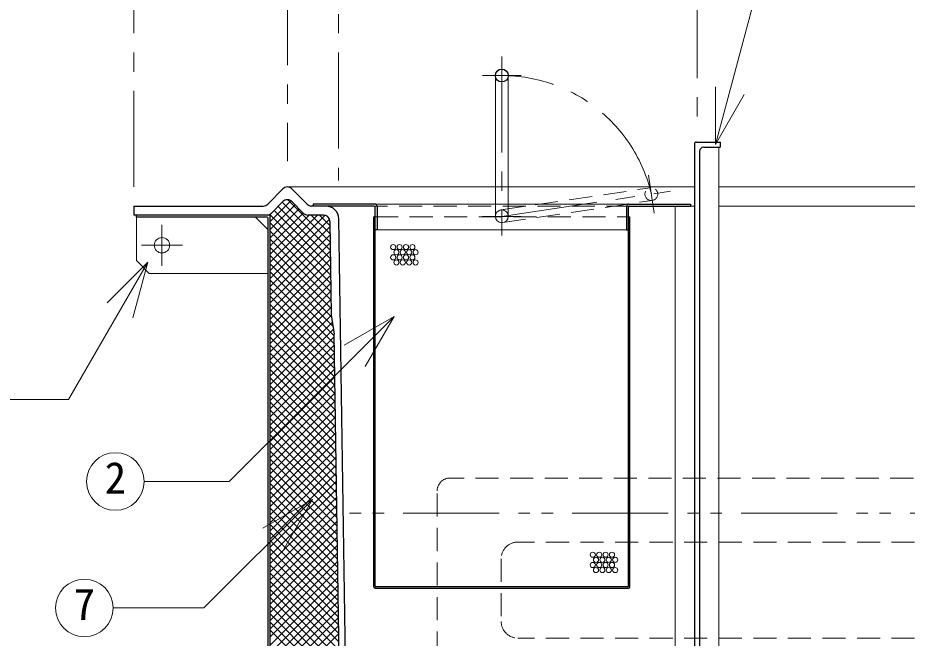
# Model space of a CAD drawing. Units: millimetres at full size, sheet at 1:15; details may follow other scales. Extents: x -3151 to 2924, y -2106 to 2109.
# Drawn here: x -2634 to -1939, y -936 to -451 of the extents above; entities that cross this region are included whole.
import ezdxf
from ezdxf.enums import TextEntityAlignment as Align

# ---------------------------------------------------------------- set-up
doc = ezdxf.new("R2010")
doc.units = ezdxf.units.MM
doc.header["$LTSCALE"] = 15
for name, pattern in [('CHAIN1', [8, 5, -1, 1, -1]), ('DASHED1', [1.8, 1.2, -0.6]), ('DOUBLE_CHAIN1', [8.8, 5, -1, 0.6, -0.6, 0.6, -1])]:
    doc.linetypes.add(name, pattern=pattern)
doc.layers.add('0-0____1', color=7, linetype='Continuous', lineweight=9)
doc.layers.add('0-E_寸法', color=4, linetype='Continuous', lineweight=9)
doc.styles.add('ＭＳ ゴシック', font='')
doc.styles.get('ＭＳ ゴシック').set_extended_font_data('MS Gothic')

msp = doc.modelspace()

# ---------------------------------------------------------------- linework, layer by layer
at = {"layer": '0-0____1', "color": 4, "linetype": 'CHAIN1'}
for p, q in [((-2543.4, -583.33), (-2543.4, 11.67)), ((-2423.4, -53.33), (-2423.4, -563.33)), ((-2383.4, -118.33), (-2383.4, -578.33)), ((-2103.4, -183.33), (-2103.4, -528.33)), ((-2255.9, -481.33), (-2255.9, -621.33)), ((-2270.9, -496.33), (-2240.9, -496.33)), ((-2141.28, -574.11), (-2136.86, -603.78)), ((-2255.9, -606.33), (-2124.23, -586.74)), ((-2270.9, -606.33), (-2240.9, -606.33)), ((-2521.4, -644.93), (-2521.4, -612.93)), ((-2505.4, -628.93), (-2537.4, -628.93))]:
    msp.add_line(p, q, dxfattribs=at)
at = {"layer": '0-0____1', "lineweight": 18}
for p, q in [((-2260.9, -496.33), (-2260.9, -606.33)), ((-2250.9, -496.33), (-2250.9, -606.33)), ((-2088.96, -550.17), (-2088.96, -505.17)), ((-2088.96, -550.17), (-2066.46, -511.19)), ((-2086.4, -988.33), (-2086.4, -552.33)), ((-2541.4, -640.93), (-2541.4, -606.93)), ((-2438.4, -616.93), (-2448.4, -606.93)), ((-2532.47, -642.15), (-2594.38, -749.38)), ((-2532.47, -642.15), (-2564.29, -673.97)), ((-2532.47, -642.15), (-2544.12, -685.61)), ((-2340.08, -684.59), (-2469.01, -813.52)), ((-2340.08, -684.59), (-2379.05, -707.09)), ((-2340.08, -684.59), (-2362.58, -723.56)), ((-2642.76, -749.38), (-2594.38, -749.38)), ((-2535.28, -813.52), (-2469.01, -813.52)), ((-2403.74, -827.47), (-2488.6, -912.33)), ((-2403.74, -827.47), (-2442.71, -849.97)), ((-2403.74, -827.47), (-2426.24, -866.44)), ((-2559.55, -912.33), (-2488.6, -912.33))]:
    msp.add_line(p, q, dxfattribs=at)
at = {"layer": '0-0____1', "color": 5, "lineweight": 25}
for p, q in [((-2103.9, -548.33), (-2085.4, -548.33)), ((-2085.4, -548.33), (-2085.4, -552.33)), ((-2105.4, -549.83), (-2105.4, -1070.83)), ((-2101.4, -555.33), (-2101.4, -1065.33)), ((-2098.4, -552.33), (-2085.4, -552.33)), ((-2438.72, -596.82), (-2426.98, -584.83)), ((-2408.09, -596.82), (-2419.83, -584.83)), ((-2435.78, -603.82), (-2426.98, -594.83)), ((-2411.03, -603.82), (-2419.83, -594.83)), ((-2403.4, -596.83), (-2403.4, -598.33)), ((-2354.9, -596.83), (-2403.4, -596.83)), ((-2156.9, -596.83), (-2108.4, -596.83)), ((-2108.4, -596.83), (-2108.4, -598.33)), ((-2543.4, -598.33), (-2543.4, -605.33)), ((-2543.4, -598.33), (-2442.29, -598.33)), ((-2355.65, -598.33), (-2404.51, -598.33)), ((-2354.9, -895.33), (-2354.9, -599.08)), ((-2158.4, -598.33), (-2158.4, -616.83)), ((-2156.9, -895.33), (-2156.9, -599.08)), ((-2156.15, -598.33), (-2108.4, -598.33)), ((-2438.4, -605.33), (-2543.4, -605.33)), ((-2541.4, -606.93), (-2541.4, -605.33)), ((-2439.2, -606.93), (-2541.4, -606.93)), ((-2438.4, -1307.53), (-2438.4, -607.73)), ((-2436.8, -1305.93), (-2436.8, -606.93)), ((-2395.22, -605.33), (-2407.46, -605.33)), ((-2373.86, -1218.79), (-2383.25, -608.17)), ((-2354.9, -606.83), (-2355.9, -606.83)), ((-2355.9, -895.83), (-2355.9, -606.83)), ((-2156.9, -606.83), (-2155.9, -606.83)), ((-2155.9, -895.83), (-2155.9, -606.83)), ((-2158.4, -616.83), (-2156.9, -616.83)), ((-2378.78, -1223.79), (-2386.87, -698.33)), ((-2157.4, -895.83), (-2354.4, -895.83)), ((-2354.9, -896.83), (-2156.9, -896.83))]:
    msp.add_line(p, q, dxfattribs=at)
at = {"layer": '0-0____1', "color": 4}
for p, q in [((-2423.4, -583.33), (-2260.9, -583.33)), ((-2250.9, -583.33), (-2105.4, -583.33)), ((-2086.4, -583.33), (-1825.4, -583.33)), ((-2354.9, -596.83), (-2260.9, -596.83)), ((-2156.9, -596.83), (-2250.9, -596.83)), ((-2120.4, -1053.33), (-2120.4, -598.33)), ((-2108.4, -598.33), (-2105.4, -598.33)), ((-2086.4, -598.33), (-1825.4, -598.33)), ((-2158.4, -616.83), (-2353.4, -616.83))]:
    msp.add_line(p, q, dxfattribs=at)
at = {"layer": '0-0____1', "color": 4, "linetype": 'DASHED1'}
for p, q in [((-2260.9, -583.33), (-2250.9, -583.33)), ((-2256.64, -601.38), (-2139.8, -584)), ((-2260.9, -596.83), (-2250.9, -596.83)), ((-2255.17, -611.27), (-2138.33, -593.89)), ((-2156.15, -598.33), (-2355.65, -598.33)), ((-2354.9, -606.83), (-2156.9, -606.83)), ((-1070.4, -810.83), (-2296.4, -810.83)), ((-2306.4, -975.83), (-2306.4, -820.83)), ((-1123.4, -860.83), (-2243.4, -860.83)), ((-2256.4, -873.83), (-2256.4, -922.83)), ((-1123.4, -935.83), (-2243.4, -935.83))]:
    msp.add_line(p, q, dxfattribs=at)
at = {"layer": '0-0____1', "color": 4, "linetype": 'DOUBLE_CHAIN1'}
msp.add_line((-1201.9, -838.33), (-2375.4, -838.33), dxfattribs=at)
at = {"layer": '0-0____1', "lineweight": 18}
for points in [[(-2088.96, -550.17), (-2044.36, -383.69), (-1985.41, -383.69)], [(-2541.4, -640.93), (-2531.4, -650.93), (-2438.4, -650.93)]]:
    msp.add_lwpolyline(points, dxfattribs=at)
at = {"layer": '0-0____1', "color": 5, "lineweight": 25}
for points in [[(-2353.4, -598.33), (-2353.4, -616.83), (-2354.9, -616.83)], [(-2390.22, -610.25), (-2389.1, -683.33), (-2386.87, -698.33)]]:
    msp.add_lwpolyline(points, dxfattribs=at)
msp.add_circle((-2255.9, -496.33), 5, dxfattribs=at)
at = {"layer": '0-0____1', "color": 4, "linetype": 'DASHED1'}
msp.add_circle((-2139.07, -588.95), 5, dxfattribs=at)
at = {"layer": '0-0____1', "lineweight": 18}
for centre, radius in [((-2521.4, -628.93), 6), ((-2557.78, -813.52), 22.5), ((-2582.05, -912.33), 22.5)]:
    msp.add_circle(centre, radius, dxfattribs=at)
at = {"layer": '0-0____1', "color": 4}
for centre in [(-2340.77, -630.37), (-2335.77, -630.37), (-2330.77, -630.37), (-2325.77, -630.37), (-2340.77, -638.37), (-2338.27, -634.37), (-2335.77, -638.37), (-2333.27, -634.37), (-2330.77, -638.37), (-2328.27, -634.37), (-2325.77, -638.37), (-2323.27, -634.37), (-2338.27, -642.37), (-2333.27, -642.37), (-2328.27, -642.37), (-2323.27, -642.37), (-2184.83, -870.74), (-2182.33, -874.74), (-2179.83, -870.74), (-2177.33, -874.74), (-2174.83, -870.74), (-2172.33, -874.74), (-2169.83, -870.74), (-2167.33, -874.74), (-2184.83, -878.74), (-2182.33, -882.74), (-2179.83, -878.74), (-2177.33, -882.74), (-2174.83, -878.74), (-2172.33, -882.74), (-2169.83, -878.74), (-2167.33, -882.74)]:
    msp.add_circle(centre, 2, dxfattribs=at)
at = {"layer": '0-0____1', "color": 4, "linetype": 'CHAIN1'}
msp.add_arc((-2255.9, -616.33), 120, 13.18926, 90, dxfattribs=at)
at = {"layer": '0-0____1', "color": 5, "lineweight": 25}
for centre, radius, start, end in [((-2103.9, -549.83), 1.5, 90, 180), ((-2098.4, -555.33), 3, 90, 180), ((-2423.4, -588.33), 5, 44.3947, 135.6053), ((-2442.29, -593.33), 5, 270, 315.6053), ((-2423.4, -598.33), 5, 44.3947, 135.6053), ((-2404.51, -593.33), 5, 224.3947, 270), ((-2354.9, -598.33), 1.5, 0, 90), ((-2156.9, -598.33), 1.5, 90, 180), ((-2439.35, -600.33), 5, 270, 315.6053), ((-2407.46, -600.33), 5, 224.3947, 270), ((-2393.25, -608.33), 10, 0.8814, 90), ((-2355.65, -599.08), 0.75, 0, 90), ((-2156.15, -599.08), 0.75, 90, 180), ((-2439.2, -607.73), 0.8, 0, 90), ((-2438.4, -606.93), 1.6, 0, 90), ((-2395.22, -610.33), 5, 0.8814, 90), ((-2354.9, -895.83), 1, 180, 270), ((-2354.4, -895.33), 0.5, 180, 270), ((-2157.4, -895.33), 0.5, 270, 0), ((-2156.9, -895.83), 1, 270, 0)]:
    msp.add_arc(centre, radius, start, end, dxfattribs=at)
at = {"layer": '0-0____1', "color": 4, "linetype": 'DASHED1'}
for centre, radius, start, end in [((-2255.9, -606.33), 5, 0, 180), ((-2296.4, -820.83), 10, 90, 180), ((-2243.4, -873.83), 13, 90, 180), ((-2243.4, -922.83), 13, 180, 270)]:
    msp.add_arc(centre, radius, start, end, dxfattribs=at)
at = {"layer": '0-0____1', "lineweight": 18}
msp.add_arc((-2255.9, -606.33), 5, 180, 0, dxfattribs=at)
at = {"layer": '0-E_寸法'}
for p, q in [((-2436.8, -610.35), (-2420.63, -594.17)), ((-2436.8, -616.71), (-2417.4, -597.31)), ((-2427.51, -595.37), (-2389.87, -633.01)), ((-2423.18, -593.34), (-2389.97, -626.55)), ((-2436.8, -623.07), (-2414.26, -600.53)), ((-2436.8, -629.44), (-2411.11, -603.74)), ((-2433.8, -601.81), (-2389.67, -645.94)), ((-2430.65, -598.59), (-2389.77, -639.47)), ((-2438.16, -605.34), (-2437.94, -605.12)), ((-2437.16, -604.82), (-2389.57, -652.4)), ((-2436.8, -642.17), (-2399.96, -605.33)), ((-2436.8, -635.8), (-2406.33, -605.33)), ((-2436.8, -648.53), (-2393.8, -605.53)), ((-2436.8, -654.89), (-2390.52, -608.61)), ((-2404.83, -605.33), (-2390.07, -620.08)), ((-2398.46, -605.33), (-2390.17, -613.62)), ((-2436.8, -611.53), (-2389.47, -658.86)), ((-2436.8, -661.26), (-2390.15, -614.61)), ((-2436.8, -617.9), (-2389.37, -665.33)), ((-2436.8, -667.62), (-2390.06, -620.88)), ((-2436.8, -624.26), (-2389.27, -671.79)), ((-2436.8, -673.99), (-2389.96, -627.14)), ((-2436.8, -630.63), (-2389.17, -678.25)), ((-2436.8, -680.35), (-2389.86, -633.41)), ((-2436.8, -636.99), (-2388.86, -684.94)), ((-2436.8, -686.71), (-2389.77, -639.68)), ((-2436.8, -643.35), (-2387.75, -692.41)), ((-2436.8, -693.08), (-2389.67, -645.95)), ((-2436.8, -649.72), (-2386.84, -699.68)), ((-2436.8, -699.44), (-2389.58, -652.21)), ((-2436.8, -656.08), (-2386.75, -706.14)), ((-2436.8, -705.81), (-2389.48, -658.48)), ((-2436.8, -662.45), (-2386.65, -712.6)), ((-2436.8, -712.17), (-2389.38, -664.75)), ((-2436.8, -668.81), (-2386.55, -719.07)), ((-2436.8, -718.53), (-2389.29, -671.02)), ((-2436.8, -675.17), (-2386.45, -725.53)), ((-2436.8, -724.9), (-2389.19, -677.28)), ((-2436.8, -681.54), (-2386.35, -731.99)), ((-2436.8, -731.26), (-2389.07, -683.53)), ((-2436.8, -687.9), (-2386.25, -738.46)), ((-2436.8, -737.63), (-2388.24, -689.07)), ((-2436.8, -694.27), (-2386.15, -744.92)), ((-2436.8, -743.99), (-2387.42, -694.61)), ((-2436.8, -750.35), (-2386.83, -700.38)), ((-2436.8, -700.63), (-2386.05, -751.38)), ((-2436.8, -756.72), (-2386.74, -706.65)), ((-2436.8, -706.99), (-2385.95, -757.85)), ((-2436.8, -763.08), (-2386.64, -712.92)), ((-2436.8, -713.36), (-2385.85, -764.31)), ((-2436.8, -769.45), (-2386.54, -719.19)), ((-2436.8, -719.72), (-2385.75, -770.77)), ((-2436.8, -775.81), (-2386.45, -725.45)), ((-2436.8, -726.09), (-2385.65, -777.24)), ((-2436.8, -782.17), (-2386.35, -731.72)), ((-2436.8, -732.45), (-2385.55, -783.7)), ((-2436.8, -788.54), (-2386.26, -737.99)), ((-2436.8, -738.81), (-2385.45, -790.16)), ((-2436.8, -794.9), (-2386.16, -744.26)), ((-2436.8, -745.18), (-2385.35, -796.63)), ((-2436.8, -801.27), (-2386.06, -750.52)), ((-2436.8, -751.54), (-2385.25, -803.09)), ((-2436.8, -807.63), (-2385.97, -756.79)), ((-2436.8, -757.91), (-2385.15, -809.55)), ((-2436.8, -813.99), (-2385.87, -763.06)), ((-2436.8, -764.27), (-2385.05, -816.02)), ((-2436.8, -820.36), (-2385.77, -769.33)), ((-2436.8, -770.63), (-2384.96, -822.48)), ((-2436.8, -826.72), (-2385.68, -775.59)), ((-2436.8, -777), (-2384.86, -828.94)), ((-2436.8, -833.09), (-2385.58, -781.86)), ((-2436.8, -783.36), (-2384.76, -835.41)), ((-2436.8, -839.45), (-2385.48, -788.13)), ((-2436.8, -789.72), (-2384.66, -841.87)), ((-2436.8, -845.81), (-2385.39, -794.4)), ((-2436.8, -796.09), (-2384.56, -848.33)), ((-2436.8, -852.18), (-2385.29, -800.66)), ((-2436.8, -802.45), (-2384.46, -854.8)), ((-2436.8, -858.54), (-2385.19, -806.93)), ((-2436.8, -808.82), (-2384.36, -861.26)), ((-2436.8, -864.91), (-2385.1, -813.2)), ((-2436.8, -815.18), (-2384.26, -867.72)), ((-2436.8, -871.27), (-2385, -819.47)), ((-2436.8, -821.54), (-2384.16, -874.19)), ((-2436.8, -877.63), (-2384.91, -825.73)), ((-2436.8, -827.91), (-2384.06, -880.65)), ((-2436.8, -884), (-2384.81, -832)), ((-2436.8, -834.27), (-2383.96, -887.11)), ((-2436.8, -890.36), (-2384.71, -838.27)), ((-2436.8, -840.64), (-2383.86, -893.58)), ((-2436.8, -896.72), (-2384.62, -844.54)), ((-2436.8, -847), (-2383.76, -900.04)), ((-2436.8, -903.09), (-2384.52, -850.81)), ((-2436.8, -853.36), (-2383.66, -906.51)), ((-2436.8, -909.45), (-2384.42, -857.07)), ((-2436.8, -859.73), (-2383.56, -912.97)), ((-2436.8, -915.82), (-2384.33, -863.34)), ((-2436.8, -866.09), (-2383.46, -919.43)), ((-2436.8, -922.18), (-2384.23, -869.61)), ((-2436.8, -872.46), (-2383.36, -925.9)), ((-2436.8, -928.54), (-2384.13, -875.88)), ((-2436.8, -878.82), (-2383.27, -932.36)), ((-2436.8, -934.91), (-2384.04, -882.14)), ((-2436.8, -885.18), (-2383.17, -938.82)), ((-2436.8, -941.27), (-2383.94, -888.41)), ((-2436.8, -891.55), (-2383.07, -945.29)), ((-2436.8, -947.64), (-2383.84, -894.68)), ((-2436.8, -897.91), (-2382.97, -951.75)), ((-2436.8, -954), (-2383.75, -900.95)), ((-2436.8, -904.28), (-2382.87, -958.21)), ((-2436.8, -960.36), (-2383.65, -907.21)), ((-2436.8, -910.64), (-2382.77, -964.68)), ((-2436.8, -966.73), (-2383.56, -913.48)), ((-2436.8, -917), (-2382.67, -971.14)), ((-2436.8, -973.09), (-2383.46, -919.75)), ((-2436.8, -923.37), (-2382.57, -977.6)), ((-2436.8, -979.46), (-2383.36, -926.02)), ((-2436.8, -929.73), (-2382.47, -984.07)), ((-2436.8, -985.82), (-2383.27, -932.28))]:
    msp.add_line(p, q, dxfattribs=at)

# ---------------------------------------------------------------- texts
at = {"layer": '0-0____1', "style": 'ＭＳ ゴシック'}
for s, p in [('2', (-2566.22, -830.4)), ('7', (-2590.49, -929.21))]:
    msp.add_text(s, height=24.74, dxfattribs=at).set_placement(p, align=Align.BOTTOM_LEFT)

doc.saveas('drawing.dxf')
